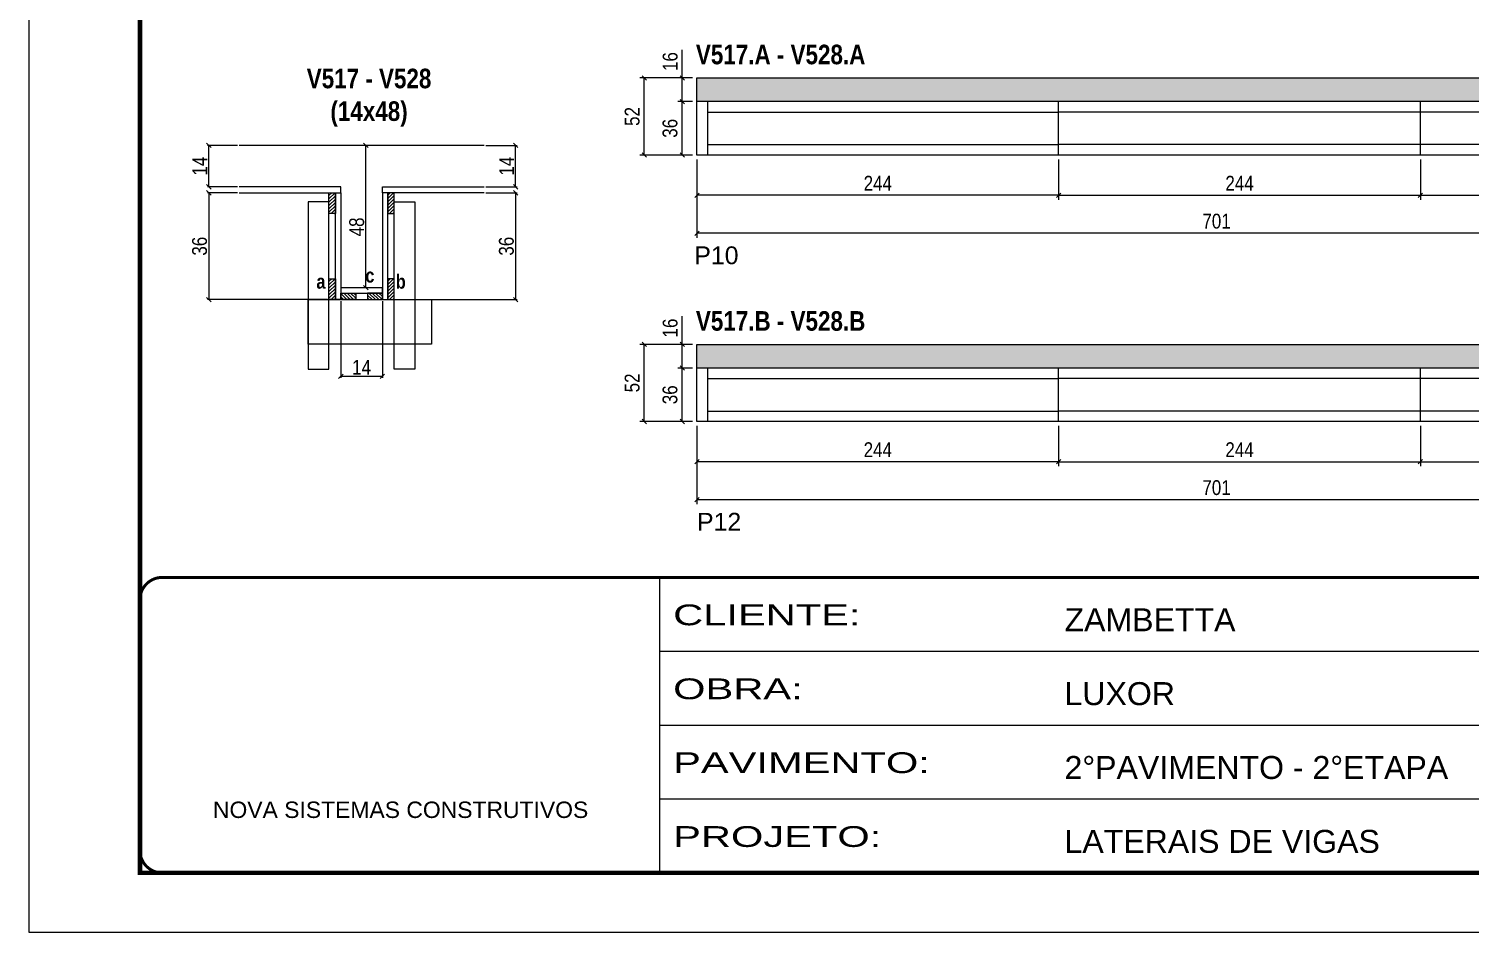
# Model space of a CAD drawing. Extents: x 3309 to 9563, y -2522 to 14608.
# Drawn here: x 8078 to 9050, y 12409 to 13018 of the extents above; entities that cross this region are included whole.
import ezdxf

# ---------------------------------------------------------------- set-up
doc = ezdxf.new("R2010")
doc.units = 0
doc.linetypes.add('CONTINUO', pattern=[0])
doc.linetypes.add('DASHED', pattern=[0.75, 0.5, -0.25])
for name, color, linetype in [('5', 5, 'Continuous'), ('COTA', 241, 'Continuous'), ('detalhes', 4, 'Continuous'), ('NOMENCLATURA', 7, 'Continuous'), ('Painéis', 200, 'Continuous'), ('SARR_2.2x7', 40, 'Continuous'), ('SARR_3.5x7', 81, 'Continuous')]:
    doc.layers.add(name, color=color, linetype=linetype)
for name, color, linetype, lineweight in [('CONCRETO', 251, 'Continuous', 25), ('Folhas', 255, 'Continuous', 9), ('SARRAFO DE PRESSAO', 251, 'DASHED', 9)]:
    doc.layers.add(name, color=color, linetype=linetype, lineweight=lineweight)
doc.styles.add('ARIAL', font='arial.ttf')
doc.styles.add('COTA TECNICA', font='techl___.ttf', dxfattribs={"height": 10})
doc.styles.add('COTA TECNICA 2X', font='techl___.ttf', dxfattribs={"height": 10})
doc.styles.get("Standard").update_dxf_attribs({"font": 'arial.ttf'})
doc.styles.add('TECNICA', font='techb___.ttf', dxfattribs={"height": 10})
doc.styles.add('Tecnologia', font='')
doc.styles.get('Tecnologia').set_extended_font_data('Forgotten Futurist')
doc.dimstyles.new('PAINEL', dxfattribs={"dimtxt": 10, "dimasz": 3, "dimexe": 3, "dimexo": 3, "dimgap": 3, "dimtad": 1, "dimdec": 1, "dimzin": 12, "dimdsep": 46, "dimtxsty": 'COTA TECNICA', "dimblk1": 'OBLIQUE', "dimblk2": 'OBLIQUE', "dimsah": 1, "dimcen": 0.9, "dimclrd": 4, "dimclre": 4, "dimclrt": 240, "dimadec": 1, "dimazin": 3, "dimtfac": 1, "dimtdec": 1, "dimtmove": 0, "dimatfit": 3, "dimfxl": 1, "dimtolj": 1, "dimtzin": 12, "dimarcsym": 0})
doc.dimstyles.new('SECAO', dxfattribs={"dimscale": 0.333333, "dimtxt": 5, "dimasz": 9, "dimexe": 3, "dimexo": 3, "dimgap": 3, "dimtad": 1, "dimdec": 1, "dimlfac": 0.5, "dimzin": 12, "dimdsep": 46, "dimtxsty": 'COTA TECNICA 2X', "dimblk1": 'OBLIQUE', "dimblk2": 'OBLIQUE', "dimsah": 1, "dimcen": 0.9, "dimclrd": 4, "dimclre": 4, "dimclrt": 240, "dimadec": 1, "dimazin": 3, "dimtfac": 1, "dimtdec": 1, "dimtmove": 0, "dimatfit": 3, "dimfxl": 1, "dimtolj": 1, "dimtzin": 12, "dimarcsym": 0})

# ---------------------------------------------------------------- blocks, each defined once
blk = doc.blocks.new('9999999999')
at = {"color": 30, "linetype": 'CONTINUO'}
for p, q in [((98564.56, 34230.21), (98564.56, 34429.45)), ((98564.56, 34379.64), (99583.98, 34379.64)), ((98564.56, 34329.83), (99487.98, 34329.83)), ((98564.56, 34280.02), (99487.98, 34280.02))]:
    blk.add_line(p, q, dxfattribs=at)
at = {"color": 30, "linetype": 'CONTINUO', "const_width": 2}
blk.add_lwpolyline([(99583.98, 34230.21), (99583.98, 34414.45, 0.414214), (99568.98, 34429.45), (98228.98, 34429.45, 0.414214), (98213.98, 34414.45), (98213.98, 34245.21, 0.414214), (98228.98, 34230.21), (99583.98, 34230.21)], format="xyb", dxfattribs=at)
at = {"layer": 'Folhas'}
blk.add_lwpolyline([(98138.98, 34190.21), (99623.98, 34190.21), (99623.98, 35240.21), (98138.98, 35240.21)], close=True, dxfattribs=at)
at = {"layer": 'Folhas', "color": 30, "const_width": 3}
blk.add_lwpolyline([(98213.98, 34230.21), (99583.98, 34230.21), (99583.98, 35200.21), (98213.98, 35200.21)], close=True, dxfattribs=at)
at = {"color": 7, "linetype": 'Continuous', "ltscale": 5, "style": 'ARIAL'}
for s, height, p in [('ZAMBETTA', 15.483, (98837.68, 34393.13)), ('LUXOR', 15.483, (98837.68, 34343.32)), ('2°PAVIMENTO - 2°ETAPA', 15.4829, (98837.68, 34293.51)), ('NOVA SISTEMAS CONSTRUTIVOS', 11.0592, (98263.19, 34267.21)), ('LATERAIS DE VIGAS', 15.4829, (98837.68, 34243.7))]:
    blk.add_text(s, height=height, dxfattribs=at).set_placement(p)
at = {"layer": 'Folhas', "color": 7, "style": 'Tecnologia', "width": 1.5}
for s, p in [('CLIENTE:', (98573.65, 34397.17)), ('OBRA:', (98573.65, 34347.31)), ('PAVIMENTO:', (98573.65, 34297.5)), ('PROJETO:', (98573.65, 34247.69))]:
    blk.add_text(s, height=14, dxfattribs=at).set_placement(p)
blk = doc.blocks.new('_Oblique')
at = {"color": 0, "linetype": 'ByBlock', "lineweight": -2}
blk.add_line((-0.5, -0.5), (0.5, 0.5), dxfattribs=at)
blk = doc.blocks.new('*D141')
at = {"layer": 'COTA', "color": 4, "lineweight": -2, "transparency": 16777216}
for p, q in [((8218.67, 12907.88), (8198.32, 12907.88)), ((8199.32, 12907.88), (8199.32, 12835.88)), ((8279.37, 12835.88), (8198.32, 12835.88))]:
    blk.add_line(p, q, dxfattribs=at)
at = {"layer": 'Defpoints', "color": 0, "transparency": 16777216}
for p in [(8219.67, 12907.88), (8199.32, 12835.88), (8280.37, 12835.88, 0)]:
    blk.add_point(p, dxfattribs=at)
at = {"layer": 'COTA', "color": 4, "lineweight": -2, "transparency": 16777216, "xscale": 3, "yscale": 3, "zscale": 3}
for p, rotation in [((8199.32, 12907.88), 90), ((8199.32, 12835.88), 270)]:
    blk.add_blockref('_Oblique', p, dxfattribs=dict(at, rotation=rotation))
at = {"layer": 'COTA', "color": 240, "transparency": 16777216, "insert": (8193.1, 12871.88), "char_height": 10, "attachment_point": 5, "rotation": 90, "style": 'COTA TECNICA 2X'}
blk.add_mtext('\\A1;36', dxfattribs=at)
blk = doc.blocks.new('*D142')
at = {"layer": 'COTA', "color": 4, "lineweight": -2, "transparency": 16777216}
for p, q in [((8386.07, 12907.88), (8407.29, 12907.88)), ((8406.29, 12907.88), (8406.29, 12835.88)), ((8325.37, 12835.88), (8407.29, 12835.88))]:
    blk.add_line(p, q, dxfattribs=at)
at = {"layer": 'Defpoints', "color": 0, "transparency": 16777216}
for p in [(8385.07, 12907.88), (8324.37, 12835.88, 0), (8406.29, 12835.88)]:
    blk.add_point(p, dxfattribs=at)
at = {"layer": 'COTA', "color": 4, "lineweight": -2, "transparency": 16777216, "xscale": 3, "yscale": 3, "zscale": 3}
for p, rotation in [((8406.29, 12907.88), 90), ((8406.29, 12835.88), 270)]:
    blk.add_blockref('_Oblique', p, dxfattribs=dict(at, rotation=rotation))
at = {"layer": 'COTA', "color": 240, "transparency": 16777216, "insert": (8400.07, 12871.88), "char_height": 10, "attachment_point": 5, "rotation": 90, "style": 'COTA TECNICA 2X'}
blk.add_mtext('\\A1;36', dxfattribs=at)
blk = doc.blocks.new('*D143')
at = {"layer": 'COTA', "color": 4, "lineweight": -2, "transparency": 16777216}
for p, q in [((8315.37, 12939.88), (8304.19, 12939.88)), ((8305.19, 12843.88), (8305.19, 12939.88)), ((8315.37, 12843.88), (8304.19, 12843.88))]:
    blk.add_line(p, q, dxfattribs=at)
at = {"layer": 'Defpoints', "color": 0, "transparency": 16777216}
for p in [(8305.19, 12939.88), (8316.37, 12939.88), (8316.37, 12843.88)]:
    blk.add_point(p, dxfattribs=at)
at = {"layer": 'COTA', "color": 4, "lineweight": -2, "transparency": 16777216, "xscale": 3, "yscale": 3, "zscale": 3}
for p, rotation in [((8305.19, 12939.88), 90), ((8305.19, 12843.88), 270)]:
    blk.add_blockref('_Oblique', p, dxfattribs=dict(at, rotation=rotation))
at = {"layer": 'COTA', "color": 240, "transparency": 16777216, "insert": (8299.1, 12884.88), "char_height": 10, "attachment_point": 5, "rotation": 90, "style": 'COTA TECNICA 2X'}
blk.add_mtext('\\A1;48', dxfattribs=at)
blk = doc.blocks.new('*D144')
at = {"layer": 'COTA', "color": 4, "lineweight": -2, "transparency": 16777216}
for p, q in [((8386.07, 12939.88), (8407.29, 12939.88)), ((8406.29, 12911.88), (8406.29, 12939.88)), ((8386.07, 12911.88), (8407.29, 12911.88))]:
    blk.add_line(p, q, dxfattribs=at)
at = {"layer": 'Defpoints', "color": 0, "transparency": 16777216}
for p in [(8385.07, 12939.88), (8406.29, 12939.88), (8385.07, 12911.88)]:
    blk.add_point(p, dxfattribs=at)
at = {"layer": 'COTA', "color": 4, "lineweight": -2, "transparency": 16777216, "xscale": 3, "yscale": 3, "zscale": 3}
for p, rotation in [((8406.29, 12939.88), 90), ((8406.29, 12911.88), 270)]:
    blk.add_blockref('_Oblique', p, dxfattribs=dict(at, rotation=rotation))
at = {"layer": 'COTA', "color": 240, "transparency": 16777216, "insert": (8400.21, 12925.88), "char_height": 10, "attachment_point": 5, "rotation": 90, "style": 'COTA TECNICA 2X'}
blk.add_mtext('\\A1;14', dxfattribs=at)
blk = doc.blocks.new('*D169')
at = {"layer": 'COTA', "color": 4, "lineweight": -2, "transparency": 16777216}
for p, q in [((8218.67, 12939.88), (8198.32, 12939.88)), ((8199.32, 12911.88), (8199.32, 12939.88)), ((8218.67, 12911.88), (8198.32, 12911.88))]:
    blk.add_line(p, q, dxfattribs=at)
at = {"layer": 'Defpoints', "color": 0, "transparency": 16777216}
for p in [(8199.32, 12939.88), (8219.67, 12939.88), (8219.67, 12911.88)]:
    blk.add_point(p, dxfattribs=at)
at = {"layer": 'COTA', "color": 4, "lineweight": -2, "transparency": 16777216, "xscale": 3, "yscale": 3, "zscale": 3}
for p, rotation in [((8199.32, 12939.88), 90), ((8199.32, 12911.88), 270)]:
    blk.add_blockref('_Oblique', p, dxfattribs=dict(at, rotation=rotation))
at = {"layer": 'COTA', "color": 240, "transparency": 16777216, "insert": (8193.25, 12925.88), "char_height": 10, "attachment_point": 5, "rotation": 90, "style": 'COTA TECNICA 2X'}
blk.add_mtext('\\A1;14', dxfattribs=at)
blk = doc.blocks.new('*D170')
at = {"layer": 'COTA', "color": 4, "lineweight": -2, "transparency": 16777216}
for p, q in [((8288.37, 12834.88), (8288.37, 12783.17)), ((8316.37, 12834.88), (8316.37, 12783.17)), ((8288.37, 12784.17), (8316.37, 12784.17))]:
    blk.add_line(p, q, dxfattribs=at)
at = {"layer": 'Defpoints', "color": 0, "transparency": 16777216}
for p in [(8288.37, 12835.88), (8316.37, 12835.88), (8316.37, 12784.17)]:
    blk.add_point(p, dxfattribs=at)
at = {"layer": 'COTA', "color": 4, "lineweight": -2, "transparency": 16777216, "xscale": 3, "yscale": 3, "zscale": 3, "rotation": 180}
blk.add_blockref('_Oblique', (8288.37, 12784.17), dxfattribs=at)
at = {"layer": 'COTA', "color": 4, "lineweight": -2, "transparency": 16777216, "xscale": 3, "yscale": 3, "zscale": 3}
blk.add_blockref('_Oblique', (8316.37, 12784.17), dxfattribs=at)
at = {"layer": 'COTA', "color": 240, "transparency": 16777216, "insert": (8302.37, 12790.24), "char_height": 10, "attachment_point": 5, "style": 'COTA TECNICA 2X'}
blk.add_mtext('\\A1;14', dxfattribs=at)
blk = doc.blocks.new('*D145')
at = {"layer": 'COTA', "color": 4, "linetype": 'ByBlock', "lineweight": -2, "transparency": 16777216}
for p, q in [((8528.62, 12930.37), (8528.62, 12903.25)), ((8772.62, 12930.37), (8772.62, 12903.25)), ((8772.62, 12906.25), (8528.62, 12906.25))]:
    blk.add_line(p, q, dxfattribs=at)
at = {"layer": 'Defpoints', "color": 0, "linetype": 'ByBlock', "transparency": 16777216}
for p in [(8528.62, 12933.37), (8772.62, 12933.37), (8528.62, 12906.25)]:
    blk.add_point(p, dxfattribs=at)
at = {"layer": 'COTA', "color": 4, "linetype": 'ByBlock', "lineweight": -2, "transparency": 16777216, "xscale": 3, "yscale": 3, "zscale": 3, "rotation": 180}
blk.add_blockref('_Oblique', (8528.62, 12906.25), dxfattribs=at)
at = {"layer": 'COTA', "color": 4, "linetype": 'ByBlock', "lineweight": -2, "transparency": 16777216, "xscale": 3, "yscale": 3, "zscale": 3}
blk.add_blockref('_Oblique', (8772.62, 12906.25), dxfattribs=at)
at = {"layer": 'COTA', "color": 240, "linetype": 'ByBlock', "transparency": 16777216, "insert": (8650.62, 12914.33), "char_height": 10, "attachment_point": 5, "style": 'COTA TECNICA'}
blk.add_mtext('\\A1;244', dxfattribs=at)
blk = doc.blocks.new('*D146')
at = {"layer": 'COTA', "color": 4, "lineweight": -2, "transparency": 16777216}
for p, q in [((8772.62, 12930.37), (8772.62, 12903.25)), ((9016.62, 12930.37), (9016.62, 12903.25)), ((8772.62, 12906.25), (9016.62, 12906.25))]:
    blk.add_line(p, q, dxfattribs=at)
at = {"layer": 'Defpoints', "color": 0, "transparency": 16777216}
for p in [(8772.62, 12933.37, 0), (9016.62, 12933.37, 0), (9016.62, 12906.25)]:
    blk.add_point(p, dxfattribs=at)
at = {"layer": 'COTA', "color": 4, "lineweight": -2, "transparency": 16777216, "xscale": 3, "yscale": 3, "zscale": 3, "rotation": 180}
blk.add_blockref('_Oblique', (8772.62, 12906.25), dxfattribs=at)
at = {"layer": 'COTA', "color": 4, "lineweight": -2, "transparency": 16777216, "xscale": 3, "yscale": 3, "zscale": 3}
blk.add_blockref('_Oblique', (9016.62, 12906.25), dxfattribs=at)
at = {"layer": 'COTA', "color": 240, "transparency": 16777216, "insert": (8894.62, 12914.33), "char_height": 10, "attachment_point": 5, "style": 'COTA TECNICA'}
blk.add_mtext('\\A1;244', dxfattribs=at)
blk = doc.blocks.new('*D147')
at = {"layer": 'COTA', "color": 4, "lineweight": -2, "transparency": 16777216}
for p, q in [((9016.62, 12930.37), (9016.62, 12903.25)), ((9229.62, 12930.37), (9229.62, 12903.25)), ((9016.62, 12906.25), (9229.62, 12906.25))]:
    blk.add_line(p, q, dxfattribs=at)
at = {"layer": 'Defpoints', "color": 0, "transparency": 16777216}
for p in [(9016.62, 12933.37, 0), (9229.62, 12933.37, 0), (9229.62, 12906.25)]:
    blk.add_point(p, dxfattribs=at)
at = {"layer": 'COTA', "color": 4, "lineweight": -2, "transparency": 16777216, "xscale": 3, "yscale": 3, "zscale": 3, "rotation": 180}
blk.add_blockref('_Oblique', (9016.62, 12906.25), dxfattribs=at)
at = {"layer": 'COTA', "color": 4, "lineweight": -2, "transparency": 16777216, "xscale": 3, "yscale": 3, "zscale": 3}
blk.add_blockref('_Oblique', (9229.62, 12906.25), dxfattribs=at)
at = {"layer": 'COTA', "color": 240, "transparency": 16777216, "insert": (9123.12, 12914.47), "char_height": 10, "attachment_point": 5, "style": 'COTA TECNICA'}
blk.add_mtext('\\A1;213', dxfattribs=at)
blk = doc.blocks.new('*D171')
at = {"layer": 'COTA', "color": 4, "lineweight": -2, "transparency": 16777216}
for p, q in [((8528.62, 12930.37), (8528.62, 12877.59)), ((9229.62, 12930.37), (9229.62, 12877.59)), ((9229.62, 12880.59), (8528.62, 12880.59))]:
    blk.add_line(p, q, dxfattribs=at)
at = {"layer": 'Defpoints', "color": 0, "transparency": 16777216}
for p in [(8528.62, 12933.37, 0), (9229.62, 12933.37, 0), (8528.62, 12880.59)]:
    blk.add_point(p, dxfattribs=at)
at = {"layer": 'COTA', "color": 4, "lineweight": -2, "transparency": 16777216, "xscale": 3, "yscale": 3, "zscale": 3, "rotation": 180}
blk.add_blockref('_Oblique', (8528.62, 12880.59), dxfattribs=at)
at = {"layer": 'COTA', "color": 4, "lineweight": -2, "transparency": 16777216, "xscale": 3, "yscale": 3, "zscale": 3}
blk.add_blockref('_Oblique', (9229.62, 12880.59), dxfattribs=at)
at = {"layer": 'COTA', "color": 240, "transparency": 16777216, "insert": (8879.12, 12888.7), "char_height": 10, "attachment_point": 5, "style": 'COTA TECNICA'}
blk.add_mtext('\\A1;701', dxfattribs=at)
blk = doc.blocks.new('*D150')
at = {"layer": 'COTA', "color": 4, "lineweight": -2, "transparency": 16777216}
for p, q in [((8525.62, 12969.37), (8515.67, 12969.37)), ((8518.67, 12933.37), (8518.67, 12969.37)), ((8525.62, 12933.37), (8515.67, 12933.37))]:
    blk.add_line(p, q, dxfattribs=at)
at = {"layer": 'Defpoints', "color": 0, "transparency": 16777216}
for p in [(8518.67, 12969.37), (8528.62, 12969.37), (8528.62, 12933.37)]:
    blk.add_point(p, dxfattribs=at)
at = {"layer": 'COTA', "color": 4, "lineweight": -2, "transparency": 16777216, "xscale": 3, "yscale": 3, "zscale": 3}
for p, rotation in [((8518.67, 12969.37), 90), ((8518.67, 12933.37), 270)]:
    blk.add_blockref('_Oblique', p, dxfattribs=dict(at, rotation=rotation))
at = {"layer": 'COTA', "color": 240, "transparency": 16777216, "insert": (8510.45, 12951.37), "char_height": 10, "attachment_point": 5, "rotation": 90, "style": 'COTA TECNICA'}
blk.add_mtext('\\A1;36', dxfattribs=at)
blk = doc.blocks.new('*D151')
at = {"layer": 'COTA', "color": 4, "lineweight": -2, "transparency": 16777216}
for p, q in [((8518.67, 12985.37), (8518.67, 13004.39)), ((8525.62, 12985.37), (8515.67, 12985.37)), ((8518.67, 12969.37), (8518.67, 12985.37)), ((8525.62, 12969.37), (8515.67, 12969.37))]:
    blk.add_line(p, q, dxfattribs=at)
at = {"layer": 'Defpoints', "color": 0, "transparency": 16777216}
for p in [(8518.67, 12985.37), (8528.62, 12985.37), (8528.62, 12969.37)]:
    blk.add_point(p, dxfattribs=at)
at = {"layer": 'COTA', "color": 4, "lineweight": -2, "transparency": 16777216, "xscale": 3, "yscale": 3, "zscale": 3}
for p, rotation in [((8518.67, 12985.37), 90), ((8518.67, 12969.37), 270)]:
    blk.add_blockref('_Oblique', p, dxfattribs=dict(at, rotation=rotation))
at = {"layer": 'COTA', "color": 240, "transparency": 16777216, "insert": (8510.57, 12996.38), "char_height": 10, "attachment_point": 5, "rotation": 90, "style": 'COTA TECNICA'}
blk.add_mtext('\\A1;16', dxfattribs=at)
blk = doc.blocks.new('*D152')
at = {"layer": 'COTA', "color": 4, "lineweight": -2, "transparency": 16777216}
for p, q in [((8525.62, 12985.37), (8490.04, 12985.37)), ((8493.04, 12933.37), (8493.04, 12985.37)), ((8525.62, 12933.37), (8490.04, 12933.37))]:
    blk.add_line(p, q, dxfattribs=at)
at = {"layer": 'Defpoints', "color": 0, "transparency": 16777216}
for p in [(8493.04, 12985.37), (8528.62, 12985.37), (8528.62, 12933.37)]:
    blk.add_point(p, dxfattribs=at)
at = {"layer": 'COTA', "color": 4, "lineweight": -2, "transparency": 16777216, "xscale": 3, "yscale": 3, "zscale": 3}
for p, rotation in [((8493.04, 12985.37), 90), ((8493.04, 12933.37), 270)]:
    blk.add_blockref('_Oblique', p, dxfattribs=dict(at, rotation=rotation))
at = {"layer": 'COTA', "color": 240, "transparency": 16777216, "insert": (8484.93, 12959.37), "char_height": 10, "attachment_point": 5, "rotation": 90, "style": 'COTA TECNICA'}
blk.add_mtext('\\A1;52', dxfattribs=at)
blk = doc.blocks.new('*D138')
at = {"layer": 'COTA', "color": 4, "linetype": 'ByBlock', "lineweight": -2, "transparency": 16777216}
for p, q in [((8528.62, 12750.68), (8528.62, 12723.56)), ((8772.62, 12750.68), (8772.62, 12723.56)), ((8772.62, 12726.56), (8528.62, 12726.56))]:
    blk.add_line(p, q, dxfattribs=at)
at = {"layer": 'Defpoints', "color": 0, "linetype": 'ByBlock', "transparency": 16777216}
for p in [(8528.62, 12753.68), (8772.62, 12753.68), (8528.62, 12726.56)]:
    blk.add_point(p, dxfattribs=at)
at = {"layer": 'COTA', "color": 4, "linetype": 'ByBlock', "lineweight": -2, "transparency": 16777216, "xscale": 3, "yscale": 3, "zscale": 3, "rotation": 180}
blk.add_blockref('_Oblique', (8528.62, 12726.56), dxfattribs=at)
at = {"layer": 'COTA', "color": 4, "linetype": 'ByBlock', "lineweight": -2, "transparency": 16777216, "xscale": 3, "yscale": 3, "zscale": 3}
blk.add_blockref('_Oblique', (8772.62, 12726.56), dxfattribs=at)
at = {"layer": 'COTA', "color": 240, "linetype": 'ByBlock', "transparency": 16777216, "insert": (8650.62, 12734.63), "char_height": 10, "attachment_point": 5, "style": 'COTA TECNICA'}
blk.add_mtext('\\A1;244', dxfattribs=at)
blk = doc.blocks.new('*D139')
at = {"layer": 'COTA', "color": 4, "lineweight": -2, "transparency": 16777216}
for p, q in [((8772.62, 12750.68), (8772.62, 12723.56)), ((9016.62, 12750.68), (9016.62, 12723.56)), ((8772.62, 12726.56), (9016.62, 12726.56))]:
    blk.add_line(p, q, dxfattribs=at)
at = {"layer": 'Defpoints', "color": 0, "transparency": 16777216}
for p in [(8772.62, 12753.68, 0), (9016.62, 12753.68, 0), (9016.62, 12726.56)]:
    blk.add_point(p, dxfattribs=at)
at = {"layer": 'COTA', "color": 4, "lineweight": -2, "transparency": 16777216, "xscale": 3, "yscale": 3, "zscale": 3, "rotation": 180}
blk.add_blockref('_Oblique', (8772.62, 12726.56), dxfattribs=at)
at = {"layer": 'COTA', "color": 4, "lineweight": -2, "transparency": 16777216, "xscale": 3, "yscale": 3, "zscale": 3}
blk.add_blockref('_Oblique', (9016.62, 12726.56), dxfattribs=at)
at = {"layer": 'COTA', "color": 240, "transparency": 16777216, "insert": (8894.62, 12734.63), "char_height": 10, "attachment_point": 5, "style": 'COTA TECNICA'}
blk.add_mtext('\\A1;244', dxfattribs=at)
blk = doc.blocks.new('*D140')
at = {"layer": 'COTA', "color": 4, "lineweight": -2, "transparency": 16777216}
for p, q in [((9016.62, 12750.68), (9016.62, 12723.56)), ((9229.62, 12750.68), (9229.62, 12723.56)), ((9016.62, 12726.56), (9229.62, 12726.56))]:
    blk.add_line(p, q, dxfattribs=at)
at = {"layer": 'Defpoints', "color": 0, "transparency": 16777216}
for p in [(9016.62, 12753.68, 0), (9229.62, 12753.68, 0), (9229.62, 12726.56)]:
    blk.add_point(p, dxfattribs=at)
at = {"layer": 'COTA', "color": 4, "lineweight": -2, "transparency": 16777216, "xscale": 3, "yscale": 3, "zscale": 3, "rotation": 180}
blk.add_blockref('_Oblique', (9016.62, 12726.56), dxfattribs=at)
at = {"layer": 'COTA', "color": 4, "lineweight": -2, "transparency": 16777216, "xscale": 3, "yscale": 3, "zscale": 3}
blk.add_blockref('_Oblique', (9229.62, 12726.56), dxfattribs=at)
at = {"layer": 'COTA', "color": 240, "transparency": 16777216, "insert": (9123.12, 12734.78), "char_height": 10, "attachment_point": 5, "style": 'COTA TECNICA'}
blk.add_mtext('\\A1;213', dxfattribs=at)
blk = doc.blocks.new('*D153')
at = {"layer": 'COTA', "color": 4, "lineweight": -2, "transparency": 16777216}
for p, q in [((8528.62, 12750.68), (8528.62, 12697.9)), ((9229.62, 12750.68), (9229.62, 12697.9)), ((9229.62, 12700.9), (8528.62, 12700.9))]:
    blk.add_line(p, q, dxfattribs=at)
at = {"layer": 'Defpoints', "color": 0, "transparency": 16777216}
for p in [(8528.62, 12753.68, 0), (9229.62, 12753.68, 0), (8528.62, 12700.9)]:
    blk.add_point(p, dxfattribs=at)
at = {"layer": 'COTA', "color": 4, "lineweight": -2, "transparency": 16777216, "xscale": 3, "yscale": 3, "zscale": 3, "rotation": 180}
blk.add_blockref('_Oblique', (8528.62, 12700.9), dxfattribs=at)
at = {"layer": 'COTA', "color": 4, "lineweight": -2, "transparency": 16777216, "xscale": 3, "yscale": 3, "zscale": 3}
blk.add_blockref('_Oblique', (9229.62, 12700.9), dxfattribs=at)
at = {"layer": 'COTA', "color": 240, "transparency": 16777216, "insert": (8879.12, 12709.01), "char_height": 10, "attachment_point": 5, "style": 'COTA TECNICA'}
blk.add_mtext('\\A1;701', dxfattribs=at)
blk = doc.blocks.new('*D154')
at = {"layer": 'COTA', "color": 4, "lineweight": -2, "transparency": 16777216}
for p, q in [((8525.62, 12789.68), (8515.67, 12789.68)), ((8518.67, 12753.68), (8518.67, 12789.68)), ((8525.62, 12753.68), (8515.67, 12753.68))]:
    blk.add_line(p, q, dxfattribs=at)
at = {"layer": 'Defpoints', "color": 0, "transparency": 16777216}
for p in [(8518.67, 12789.68), (8528.62, 12789.68), (8528.62, 12753.68)]:
    blk.add_point(p, dxfattribs=at)
at = {"layer": 'COTA', "color": 4, "lineweight": -2, "transparency": 16777216, "xscale": 3, "yscale": 3, "zscale": 3}
for p, rotation in [((8518.67, 12789.68), 90), ((8518.67, 12753.68), 270)]:
    blk.add_blockref('_Oblique', p, dxfattribs=dict(at, rotation=rotation))
at = {"layer": 'COTA', "color": 240, "transparency": 16777216, "insert": (8510.45, 12771.68), "char_height": 10, "attachment_point": 5, "rotation": 90, "style": 'COTA TECNICA'}
blk.add_mtext('\\A1;36', dxfattribs=at)
blk = doc.blocks.new('*D155')
at = {"layer": 'COTA', "color": 4, "lineweight": -2, "transparency": 16777216}
for p, q in [((8518.67, 12805.68), (8518.67, 12824.7)), ((8525.62, 12805.68), (8515.67, 12805.68)), ((8518.67, 12789.68), (8518.67, 12805.68)), ((8525.62, 12789.68), (8515.67, 12789.68))]:
    blk.add_line(p, q, dxfattribs=at)
at = {"layer": 'Defpoints', "color": 0, "transparency": 16777216}
for p in [(8518.67, 12805.68), (8528.62, 12805.68), (8528.62, 12789.68)]:
    blk.add_point(p, dxfattribs=at)
at = {"layer": 'COTA', "color": 4, "lineweight": -2, "transparency": 16777216, "xscale": 3, "yscale": 3, "zscale": 3}
for p, rotation in [((8518.67, 12805.68), 90), ((8518.67, 12789.68), 270)]:
    blk.add_blockref('_Oblique', p, dxfattribs=dict(at, rotation=rotation))
at = {"layer": 'COTA', "color": 240, "transparency": 16777216, "insert": (8510.57, 12816.69), "char_height": 10, "attachment_point": 5, "rotation": 90, "style": 'COTA TECNICA'}
blk.add_mtext('\\A1;16', dxfattribs=at)
blk = doc.blocks.new('*D156')
at = {"layer": 'COTA', "color": 4, "lineweight": -2, "transparency": 16777216}
for p, q in [((8525.62, 12805.68), (8490.04, 12805.68)), ((8493.04, 12753.68), (8493.04, 12805.68)), ((8525.62, 12753.68), (8490.04, 12753.68))]:
    blk.add_line(p, q, dxfattribs=at)
at = {"layer": 'Defpoints', "color": 0, "transparency": 16777216}
for p in [(8493.04, 12805.68), (8528.62, 12805.68), (8528.62, 12753.68)]:
    blk.add_point(p, dxfattribs=at)
at = {"layer": 'COTA', "color": 4, "lineweight": -2, "transparency": 16777216, "xscale": 3, "yscale": 3, "zscale": 3}
for p, rotation in [((8493.04, 12805.68), 90), ((8493.04, 12753.68), 270)]:
    blk.add_blockref('_Oblique', p, dxfattribs=dict(at, rotation=rotation))
at = {"layer": 'COTA', "color": 240, "transparency": 16777216, "insert": (8484.93, 12779.68), "char_height": 10, "attachment_point": 5, "rotation": 90, "style": 'COTA TECNICA'}
blk.add_mtext('\\A1;52', dxfattribs=at)

msp = doc.modelspace()

# ---------------------------------------------------------------- hatches: boundary and pattern name
at = {"layer": 'COTA'}
h = msp.add_hatch(dxfattribs=at)
h.set_pattern_fill('AR-CONC', color=256, scale=0.03)
h.set_pattern_definition([(50, (4786.512, 3433.0584), (5.46554, -0.4781726), [0.5715, -6.2865]), (355, (4786.512, 3433.0584), (-1.0573026, 5.7317054), [0.4572, -5.0292175]), (100.451445, (4786.9676, 3433.0185), (4.4082374, 5.2535326), [0.4857003, -5.3427073]), (46.1842, (4786.512, 3434.5824), (8.1323712, -1.26127), [0.85725, -9.42975]), (96.63556, (4787.19, 3434.477), (7.122124, 7.422784), [0.728551, -8.014068]), (351.18415, (4786.512, 3434.582), (7.122124, 7.422784), [0.685799, -7.543792]), (21, (4787.274, 3434.2014), (4.5484317, -3.067956), [0.5715, -6.2865]), (326, (4787.274, 3434.2014), (1.854061, 5.525639), [0.4572, -5.0292]), (71.451445, (4787.653, 3433.9457), (6.4024926, 2.457683), [0.4857003, -5.342698]), (37.5, (4786.5122, 3433.0584), (0.0926581, 2.53665117), [0, -4.96824, 0, -5.1054, 0, -5.04825]), (7.5, (4786.5122, 3433.0584), (2.0045899, 3.00541724), [0, -2.91084, 0, -4.85394, 0, -1.92405]), (327.5, (4784.813, 3433.0584), (4.06771786, -0.17186232), [0, -1.905, 0, -5.9436, 0, -7.8867]), (317.5, (4784.051, 3433.0584), (4.4438754, 0.7627947), [0, -2.4765, 0, -3.94716, 0, -5.6007])])
h.paths.add_polyline_path([(9229.62, 12969.37), (9229.62, 12985.37), (8528.62, 12985.37), (8528.62, 12969.37)])
h = msp.add_hatch(dxfattribs=at)
h.set_pattern_fill('AR-CONC', color=256, scale=0.03)
h.set_pattern_definition([(50, (4786.512, 3251.3667), (5.46554, -0.4781726), [0.5715, -6.2865]), (355, (4786.512, 3251.3667), (-1.0573026, 5.7317054), [0.4572, -5.0292175]), (100.451445, (4786.9676, 3251.327), (4.4082374, 5.2535326), [0.4857003, -5.3427073]), (46.1842, (4786.512, 3252.891), (8.1323712, -1.26127), [0.85725, -9.42975]), (96.63556, (4787.19, 3252.7856), (7.122124, 7.422784), [0.728551, -8.014068]), (351.18415, (4786.512, 3252.891), (7.122124, 7.422784), [0.685799, -7.543792]), (21, (4787.274, 3252.5097), (4.5484317, -3.067956), [0.5715, -6.2865]), (326, (4787.274, 3252.5097), (1.854061, 5.525639), [0.4572, -5.0292]), (71.451445, (4787.653, 3252.254), (6.4024926, 2.457683), [0.4857003, -5.342698]), (37.5, (4786.5122, 3251.3667), (0.0926581, 2.53665117), [0, -4.96824, 0, -5.1054, 0, -5.04825]), (7.5, (4786.5122, 3251.3667), (2.0045899, 3.00541724), [0, -2.91084, 0, -4.85394, 0, -1.92405]), (327.5, (4784.813, 3251.3667), (4.06771786, -0.17186232), [0, -1.905, 0, -5.9436, 0, -7.8867]), (317.5, (4784.051, 3251.3667), (4.4438754, 0.7627947), [0, -2.4765, 0, -3.94716, 0, -5.6007])])
h.paths.add_polyline_path([(9229.62, 12789.68), (9229.62, 12805.68), (8528.62, 12805.68), (8528.62, 12789.68)])
at = {"layer": 'SARR_2.2x7'}
h = msp.add_hatch(dxfattribs=at)
h.set_pattern_fill('ANSI31', color=256, scale=0.5)
h.set_pattern_definition([(45, (-115231.8024, -20327.662), (-1.122532015, 1.122532015), [])])
h.paths.add_polyline_path([(8280.37, 12893.88), (8284.77, 12893.88), (8284.77, 12907.88), (8280.37, 12907.88)])
h = msp.add_hatch(dxfattribs=at)
h.set_pattern_fill('ANSI31', color=256, scale=0.5)
h.set_pattern_definition([(45, (-115241.8024, -20327.662), (-1.122532015, 1.122532015), [])])
h.paths.add_polyline_path([(8324.37, 12893.88), (8319.97, 12893.88), (8319.97, 12907.88), (8324.37, 12907.88)])
h = msp.add_hatch(dxfattribs=at)
h.set_pattern_fill('ANSI31', color=256, scale=0.5)
h.set_pattern_definition([(45, (-115231.8024, -20385.662), (-1.122532015, 1.122532015), [])])
h.paths.add_polyline_path([(8280.37, 12835.88), (8284.77, 12835.88), (8284.77, 12849.88), (8280.37, 12849.88)])
h = msp.add_hatch(dxfattribs=at)
h.set_pattern_fill('ANSI31', color=256, scale=0.5)
h.set_pattern_definition([(45, (-115241.8024, -20385.662), (-1.122532015, 1.122532015), [])])
h.paths.add_polyline_path([(8324.37, 12835.88), (8319.97, 12835.88), (8319.97, 12849.88), (8324.37, 12849.88)])
h = msp.add_hatch(dxfattribs=at)
h.set_pattern_fill('ANSI31', color=256, scale=0.5, angle=90)
h.set_pattern_definition([(135, (41523.9059, -110676.293), (-1.122532015, -1.122532015), [])])
h.paths.add_polyline_path([(8298.37, 12835.88), (8298.37, 12840.28), (8288.37, 12840.28), (8288.37, 12835.88)])
h = msp.add_hatch(dxfattribs=at)
h.set_pattern_fill('ANSI31', color=256, scale=0.5, angle=90)
h.set_pattern_definition([(135, (41513.9059, -110676.293), (-1.122532015, -1.122532015), [])])
h.paths.add_polyline_path([(8306.37, 12840.28), (8306.37, 12835.88), (8316.37, 12835.88), (8316.37, 12840.28)])

# ---------------------------------------------------------------- linework, layer by layer
at = {"layer": 'CONCRETO', "linetype": 'Continuous'}
msp.add_line((8385.07, 12939.88), (8219.67, 12939.88), dxfattribs=at)
at = {"layer": 'COTA'}
for p, q in [((8528.62, 12969.37), (8528.62, 12985.37)), ((8528.62, 12985.37), (9229.62, 12985.37)), ((8528.62, 12789.68), (8528.62, 12805.68)), ((8528.62, 12805.68), (9229.62, 12805.68))]:
    msp.add_line(p, q, dxfattribs=at)
at = {"layer": 'Painéis', "linetype": 'ByBlock'}
for p, q in [((9229.62, 12969.37), (8528.62, 12969.37)), ((8528.62, 12933.37), (8528.62, 12969.37)), ((8772.62, 12933.37), (8772.62, 12969.37)), ((9016.62, 12933.37), (9016.62, 12969.37)), ((9229.62, 12933.37), (8528.62, 12933.37)), ((9229.62, 12789.68), (8528.62, 12789.68)), ((8528.62, 12753.68), (8528.62, 12789.68)), ((8772.62, 12753.68), (8772.62, 12789.68)), ((9016.62, 12753.68), (9016.62, 12789.68)), ((9229.62, 12753.68), (8528.62, 12753.68))]:
    msp.add_line(p, q, dxfattribs=at)
at = {"layer": 'Painéis', "linetype": 'Continuous', "elevation": 0}
for points in [[(8219.67, 12907.88), (8288.37, 12907.88), (8288.37, 12911.88), (8219.67, 12911.88)], [(8385.07, 12907.88), (8316.37, 12907.88), (8316.37, 12911.88), (8385.07, 12911.88)]]:
    msp.add_lwpolyline(points, dxfattribs=at)
at = {"layer": 'Painéis', "linetype": 'Continuous'}
for points in [[(8284.77, 12835.88), (8284.77, 12907.88), (8288.37, 12907.88), (8288.37, 12835.88)], [(8319.97, 12835.88), (8319.97, 12907.88), (8316.37, 12907.88), (8316.37, 12835.88)], [(8316.37, 12843.88), (8288.37, 12843.88), (8288.37, 12840.28), (8316.37, 12840.28)]]:
    msp.add_lwpolyline(points, close=True, dxfattribs=at)
at = {"layer": 'SARR_2.2x7', "linetype": 'Continuous'}
for p, q in [((8535.62, 12969.37), (8535.62, 12933.37)), ((8535.62, 12962.37), (8772.62, 12962.37)), ((9016.62, 12962.37), (8772.62, 12962.37)), ((9222.62, 12962.37), (9016.62, 12962.37)), ((8535.62, 12940.37), (8772.62, 12940.37)), ((9016.62, 12940.37), (8772.62, 12940.37)), ((9222.62, 12940.37), (9016.62, 12940.37)), ((8535.62, 12789.68), (8535.62, 12753.68)), ((8535.62, 12782.68), (8772.62, 12782.68)), ((9016.62, 12782.68), (8772.62, 12782.68)), ((9222.62, 12782.68), (9016.62, 12782.68)), ((8535.62, 12760.68), (8772.62, 12760.68)), ((9016.62, 12760.68), (8772.62, 12760.68)), ((9222.62, 12760.68), (9016.62, 12760.68))]:
    msp.add_line(p, q, dxfattribs=at)
at = {"layer": 'SARR_2.2x7'}
for points in [[(8284.77, 12907.88), (8284.77, 12893.88), (8280.37, 12893.88), (8280.37, 12907.88)], [(8319.97, 12907.88), (8319.97, 12893.88), (8324.37, 12893.88), (8324.37, 12907.88)], [(8284.77, 12849.88), (8284.77, 12835.88), (8280.37, 12835.88), (8280.37, 12849.88)], [(8319.97, 12849.88), (8319.97, 12835.88), (8324.37, 12835.88), (8324.37, 12849.88)], [(8288.37, 12840.28), (8298.37, 12840.28), (8298.37, 12835.88), (8288.37, 12835.88)], [(8316.37, 12840.28), (8306.37, 12840.28), (8306.37, 12835.88), (8316.37, 12835.88)]]:
    msp.add_lwpolyline(points, close=True, dxfattribs=at)
at = {"layer": 'SARR_3.5x7'}
for points in [[(8280.37, 12901.88), (8266.37, 12901.88), (8266.37, 12788.9), (8280.37, 12788.9)], [(8324.37, 12901.88), (8338.37, 12901.88), (8338.37, 12788.9), (8324.37, 12788.9)], [(8266.37, 12835.88), (8349.55, 12835.88), (8349.55, 12805.79), (8266.37, 12805.79)]]:
    msp.add_lwpolyline(points, close=True, dxfattribs=at)

# ---------------------------------------------------------------- block references
at = {"layer": 'SARRAFO DE PRESSAO', "color": 6, "linetype": 'ByBlock'}
msp.add_blockref('9999999999', (-90061.11, -21780.92), dxfattribs=at)

# ---------------------------------------------------------------- texts
at = {"layer": '5', "linetype": 'Continuous'}
for s, rotation, p in [('P10', 0.00004, (8526.83, 12859.75)), ('P12', 359.99996, (8528.65, 12680.06))]:
    msp.add_text(s, height=12, rotation=rotation, dxfattribs=at).set_placement(p)
at = {"layer": 'detalhes', "style": 'TECNICA'}
for s, p in [('c', (8304.91, 12847.35)), ('a', (8271.85, 12843.24)), ('b', (8325.41, 12843.23))]:
    msp.add_text(s, height=9.6, dxfattribs=at).set_placement(p)
at = {"layer": 'NOMENCLATURA', "style": 'TECNICA'}
for s, p in [('V517.A - V528.A', (8527.9, 12994.56)), ('V517.B - V528.B', (8527.9, 12814.87))]:
    msp.add_text(s, height=13.2, dxfattribs=at).set_placement(p)
at = {"layer": 'NOMENCLATURA', "insert": (8307.4, 12991.57), "char_height": 13.2, "attachment_point": 2, "style": 'TECNICA'}
msp.add_mtext_dynamic_manual_height_columns('V517 - V528\\P(14x48)', width=300.2766, gutter_width=1, heights=[43.4], dxfattribs=at)

# ---------------------------------------------------------------- dimensions: what is measured, and where the dimension line sits
at = {"layer": 'COTA'}
for base, p1, p2, dimstyle, picture, middle in [((8518.67, 12985.37), (8528.62, 12969.37), (8528.62, 12985.37), 'PAINEL', '*D151', (8510.57, 12996.38)), ((8493.04, 12985.37), (8528.62, 12933.37), (8528.62, 12985.37), 'PAINEL', '*D152', (8484.93, 12959.37)), ((8518.67, 12969.37), (8528.62, 12933.37), (8528.62, 12969.37), 'PAINEL', '*D150', (8510.45, 12951.37)), ((8199.32, 12939.88), (8219.67, 12911.88), (8219.67, 12939.88), 'SECAO', '*D169', (8193.25, 12925.88)), ((8406.29, 12939.88), (8385.07, 12911.88), (8385.07, 12939.88), 'SECAO', '*D144', (8400.21, 12925.88)), ((8199.32, 12835.88, 0), (8219.67, 12907.88), (8280.37, 12835.88), 'SECAO', '*D141', (8193.1, 12871.88, 0)), ((8406.29, 12835.88, 0), (8385.07, 12907.88), (8324.37, 12835.88), 'SECAO', '*D142', (8400.07, 12871.88, 0)), ((8518.67, 12805.68), (8528.62, 12789.68), (8528.62, 12805.68), 'PAINEL', '*D155', (8510.57, 12816.69)), ((8493.04, 12805.68), (8528.62, 12753.68), (8528.62, 12805.68), 'PAINEL', '*D156', (8484.93, 12779.68)), ((8518.67, 12789.68), (8528.62, 12753.68), (8528.62, 12789.68), 'PAINEL', '*D154', (8510.45, 12771.68))]:
    dim = msp.add_linear_dim(base=base, p1=p1, p2=p2, angle=90, dimstyle=dimstyle, dxfattribs=at)
    dim.commit()
    dim.dimension.update_dxf_attribs({"geometry": picture, "text_midpoint": middle})
dim = msp.add_linear_dim(base=(8305.19, 12939.88), p1=(8316.37, 12843.88), p2=(8316.37, 12939.88), angle=90, dimstyle='SECAO', dxfattribs=at)
dim.commit()
dim.dimension.update_dxf_attribs({"geometry": '*D143', "text_midpoint": (8305.19, 12884.88), "dimtype": 160})
at = {"layer": 'COTA', "linetype": 'ByBlock'}
for base, p1, p2, picture, middle in [((8528.62, 12906.25), (8772.62, 12933.37), (8528.62, 12933.37), '*D145', (8650.62, 12914.33)), ((8528.62, 12726.56), (8772.62, 12753.68), (8528.62, 12753.68), '*D138', (8650.62, 12734.63))]:
    dim = msp.add_linear_dim(base=base, p1=p1, p2=p2, angle=180, dimstyle='PAINEL', override={"dimtmove": 1}, dxfattribs=at)
    dim.commit()
    dim.dimension.update_dxf_attribs({"geometry": picture, "text_midpoint": middle})
at = {"layer": 'COTA'}
for base, p1, p2, dimstyle, picture, middle in [((8528.62, 12880.59, 0), (9229.62, 12933.37), (8528.62, 12933.37), 'PAINEL', '*D171', (8879.12, 12888.7, 0)), ((9016.62, 12906.25, 0), (8772.62, 12933.37), (9016.62, 12933.37), 'PAINEL', '*D146', (8894.62, 12914.33, 0)), ((9229.62, 12906.25, 0), (9016.62, 12933.37), (9229.62, 12933.37), 'PAINEL', '*D147', (9123.12, 12914.47, 0)), ((8316.37, 12784.17), (8288.37, 12835.88), (8316.37, 12835.88), 'SECAO', '*D170', (8302.37, 12790.24)), ((8528.62, 12700.9, 0), (9229.62, 12753.68), (8528.62, 12753.68), 'PAINEL', '*D153', (8879.12, 12709.01, 0)), ((9016.62, 12726.56, 0), (8772.62, 12753.68), (9016.62, 12753.68), 'PAINEL', '*D139', (8894.62, 12734.63, 0)), ((9229.62, 12726.56, 0), (9016.62, 12753.68), (9229.62, 12753.68), 'PAINEL', '*D140', (9123.12, 12734.78, 0))]:
    dim = msp.add_linear_dim(base=base, p1=p1, p2=p2, dimstyle=dimstyle, dxfattribs=at)
    dim.commit()
    dim.dimension.update_dxf_attribs({"geometry": picture, "text_midpoint": middle})

doc.saveas('drawing.dxf')
